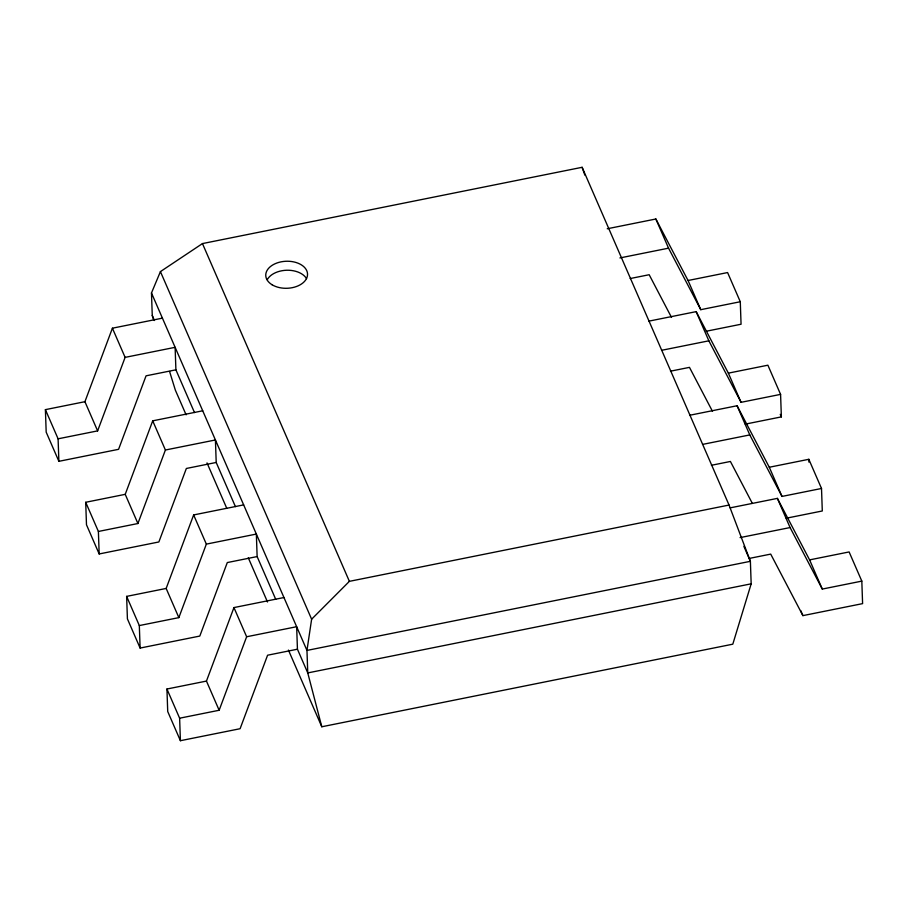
<?xml version="1.0" encoding="UTF-8"?>
<svg xmlns="http://www.w3.org/2000/svg" width="908" height="908" viewBox="0 0 908 908"><rect width="100%" height="100%" fill="white"/><g stroke="black" fill="none" stroke-linecap="round" stroke-linejoin="round"><path stroke-width="1.36" d="M160.421 271.606L311.626 619.211L306.961 650.423L307.755 672.919L321.795 726.763L732.801 644.181L751.177 583.821L750.383 561.314L729.045 505.052L582.119 167.299L202.461 243.582L160.421 271.606L151.477 292.978L152.26 315.485L153.497 319.48M84.921 401.699L45.4 409.644L58.089 438.814L97.621 430.88L84.921 401.699L112.41 328.197L162.43 318.152M97.621 430.88L125.111 357.377L112.41 328.197M125.225 494.338L85.704 502.283L98.393 531.464L137.914 523.519L125.225 494.338L152.714 420.835L202.722 410.791M137.914 523.519L165.404 450.016L152.714 420.835M166.164 588.441L126.632 596.386L139.321 625.567L178.853 617.622L166.164 588.441L193.642 514.938L243.662 504.893M178.853 617.622L206.343 544.119L193.642 514.938M206.457 681.079L166.936 689.024L179.625 718.205L219.146 710.26L206.457 681.079L233.946 607.577L283.954 597.532M219.146 710.26L246.636 636.758L233.946 607.577M311.626 619.211L349.387 581.347L729.045 505.052M607.236 228.771L655.86 218.998L688.06 280.504L700.76 309.685L740.281 301.74L741.064 324.235L706.367 331.216M125.111 357.377L175.119 347.321L175.902 369.828L194.494 412.572M619.926 257.94L668.549 248.168L700.76 309.685M175.902 369.828L146.063 375.821L118.573 449.324L58.884 461.321L46.183 432.14L45.4 409.644M630.175 278.54L649.175 274.727L671.511 317.403M688.06 280.504L727.592 272.559L740.281 301.74M648.925 321.126L696.164 311.637L728.364 373.143L741.053 402.323L780.585 394.378L781.368 416.886L745.275 424.138M165.404 450.016L215.423 439.971L216.206 462.467L235.41 506.619M661.614 350.306L708.853 340.818L741.053 402.323M216.206 462.467L186.356 468.471L158.866 541.962L99.176 553.959L86.487 524.779L85.704 502.283M670.479 371.19L689.467 367.365L712.474 411.301M728.364 373.143L767.884 365.198L780.585 394.378M689.864 415.228L737.092 405.74L769.292 467.245L781.992 496.426L821.513 488.481L822.296 510.977L786.203 518.23M206.343 544.119L256.351 534.063L257.134 556.57L275.726 599.314M702.554 444.409L749.792 434.921L781.992 496.426M257.134 556.57L227.295 562.563L199.805 636.065L140.116 648.062L127.415 618.881L126.632 596.386M711.418 465.282L730.407 461.468L752.096 502.896M769.292 467.245L808.824 459.3L821.513 488.481M730.157 507.867L777.396 498.379L809.595 559.884L822.285 589.065L861.817 581.12L862.6 603.627L802.91 615.624L770.71 554.107L748.998 558.477M246.636 636.758L296.655 626.713L297.438 649.209L307.755 672.919L751.177 583.821M740.077 537.604L790.085 527.559L822.285 589.065M297.438 649.209L267.588 655.213L240.098 728.715L180.408 740.701L167.719 711.531L166.936 689.024M809.595 559.884L849.116 551.939L861.817 581.12M780.267 414.343L781.368 416.886M655.86 218.998L668.549 248.168M696.164 311.637L708.853 340.818M737.092 405.74L749.792 434.921M777.396 498.379L790.085 527.559M800.697 610.539L802.91 615.624M743.879 546.344L750.383 561.314L306.961 650.423L151.477 292.978M202.461 243.582L349.387 581.347M152.26 315.485L154.451 320.513M186.095 414.82L175.346 390.122L169.58 371.463M207.013 462.91L226.807 508.401M248.293 557.796L267.508 601.993M288.438 650.083L321.795 726.763M582.119 167.299L584.854 175.131M808.824 459.3L808.915 462.115M179.625 718.205L180.408 740.701M139.321 625.567L140.116 648.062M98.393 531.464L99.176 553.959M58.089 438.814L58.884 461.321M267.236 279.698A20.895 13.518 -2 0 1 286.735 270.243A20.895 13.518 -2 0 1 306.529 278.642M272.025 284.726A20.895 13.518 -2 0 0 306.881 277.723A20.895 13.518 -2 0 0 281.026 261.856A20.895 13.518 -2 0 0 272.025 284.726"/></g></svg>
